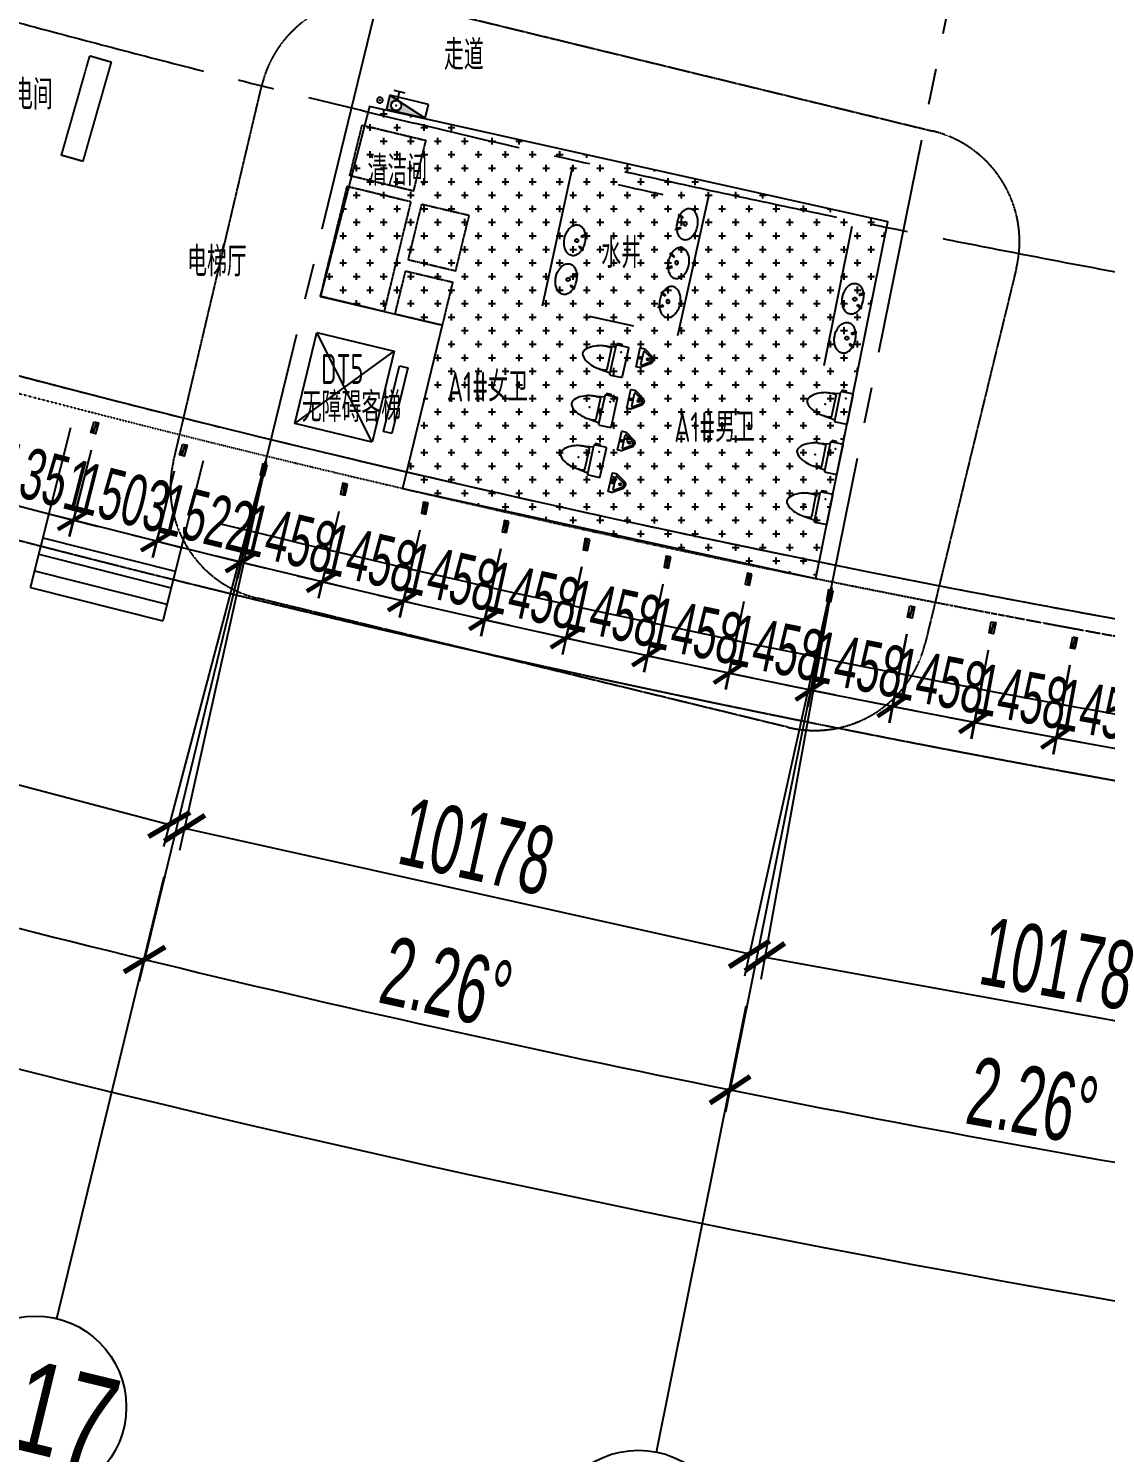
# Model space of a CAD drawing. Extents: x -668578 to 2331563, y -1202445 to 1620273.
# Drawn here: x 255845 to 274789, y 21780 to 46819 of the extents above; entities that cross this region are included whole.
import ezdxf
from ezdxf.enums import TextEntityAlignment as Align

# ---------------------------------------------------------------- set-up
doc = ezdxf.new("R2010")
doc.units = 0
for name, pattern in [('CENTER2', [28.575, 19.05, -3.175, 3.175, -3.175]), ('DASH', [0.35, 0.25, -0.1]), ('DOT2', [0.125, 0, -0.125]), ('Y000000S0$0$CONTINOUS', [0])]:
    doc.linetypes.add(name, pattern=pattern)
doc.layers.get('0').update_dxf_attribs({"color": 8})
doc.layers.get('Defpoints').update_dxf_attribs({"color": 8})
for name, color, linetype in [('#标注', 8, 'Continuous'), ('#轴线', 8, 'CENTER2'), ('A-BEAM-PLAN-C', 8, 'Continuous'), ('A-DIMS-150', 8, 'Continuous'), ('A-EVTR', 8, 'Continuous'), ('A-FIXT', 8, 'Continuous'), ('A-FLOR-OTLN', 8, 'DOT2'), ('A-HATH', 8, 'Continuous'), ('A-STRS', 8, 'Continuous'), ('A-WIND-FRAM', 8, 'Continuous'), ('G-PATT', 8, 'Continuous'), ('外轮廓', 8, 'Continuous'), ('建-文字', 8, 'Continuous'), ('水-消防-消火栓', 8, 'Continuous'), ('水-消防-消火栓-标识', 8, 'Continuous')]:
    doc.layers.add(name, color=color, linetype=linetype)
doc.layers.add('水-修改20240624', color=8, linetype='Continuous', plot=False)
doc.styles.add('JHZX', font='jrs.shx', dxfattribs={"width": 0.6, "bigfont": 'jhz.shx'})
doc.styles.add('XD2008', font='xd-hzs.shx', dxfattribs={"width": 0.7, "bigfont": 'xd-hztxt.shx'})
doc.dimstyles.new('JZBZ-300', dxfattribs={"dimscale": 300, "dimtxt": 3, "dimasz": 1.5, "dimexe": 1, "dimexo": 1, "dimgap": 0.5, "dimtad": 1, "dimdec": 0, "dimdsep": 46, "dimtxsty": 'JHZX', "dimblk1": 'ARCHTICK', "dimblk2": 'ARCHTICK', "dimsah": 1, "dimcen": 0, "dimclrd": 1, "dimclre": 1, "dimclrt": 2, "dimazin": 2, "dimtfac": 1, "dimtdec": 0, "dimtix": 1, "dimtmove": 0, "dimatfit": 3, "dimfxl": 0, "dimtolj": 1, "dimlwd": -1, "dimlwe": -1, "dimarcsym": 0})
doc.dimstyles.new('JZBZ-400', dxfattribs={"dimscale": 400, "dimtxt": 3, "dimasz": 1.5, "dimexe": 1, "dimexo": 1, "dimgap": 0.5, "dimtad": 1, "dimdec": 0, "dimdsep": 46, "dimtxsty": 'JHZX', "dimblk1": 'ARCHTICK', "dimblk2": 'ARCHTICK', "dimsah": 1, "dimcen": 0, "dimclrd": 1, "dimclre": 1, "dimclrt": 2, "dimazin": 2, "dimtfac": 1, "dimtdec": 0, "dimtix": 1, "dimtmove": 0, "dimatfit": 3, "dimfxl": 0, "dimtolj": 1, "dimlwd": -1, "dimlwe": -1, "dimarcsym": 0})

# ---------------------------------------------------------------- blocks, each defined once
blk = doc.blocks.new('_ARCHTICK')
at = {"color": 0, "linetype": 'ByBlock', "const_width": 0.15}
blk.add_lwpolyline([(-0.5, -0.5), (0.5, 0.5)], dxfattribs=at)
blk = doc.blocks.new('*D2939')
at = {"layer": '#标注', "ltscale": 300, "transparency": 16777216}
for p, q in [((-1773, -1481), (-9342, -7863)), ((165914, -92056), (164727, -101884))]:
    blk.add_line(p, q, dxfattribs=at)
blk.add_arc((197092, 166179), 269610, 220.13382, 263.11563, dxfattribs=at)
at = {"layer": 'Defpoints', "color": 0, "ltscale": 300, "transparency": 16777216}
for p in [(197092, 166179), (-1467, -1224), (40380, -53208), (165962, -91659)]:
    blk.add_point(p, dxfattribs=at)
at = {"layer": '#标注', "ltscale": 300, "transparency": 16777216, "xscale": 600, "yscale": 600, "zscale": 600}
for p, rotation in [((-9036, -7605), 130.1338192809485), ((164775, -101487), 353.1156299250187)]:
    blk.add_blockref('_ARCHTICK', p, dxfattribs=dict(at, rotation=rotation))
at = {"layer": '#标注', "ltscale": 300, "transparency": 16777216, "insert": (69342, -70334), "char_height": 1200, "attachment_point": 5, "rotation": 331.6247, "style": 'JHZX'}
blk.add_mtext('\\A1;42.98°', dxfattribs=at)
blk = doc.blocks.new('*D2963')
at = {"layer": '#标注', "ltscale": 300, "transparency": 16777216}
for p, q in [((125688, -83938), (123629, -91150)), ((135616, -86562), (133844, -93849))]:
    blk.add_line(p, q, dxfattribs=at)
blk.add_arc((197092, 166179), 267210, 254.06683, 256.32903, dxfattribs=at)
at = {"layer": 'Defpoints', "color": 0, "ltscale": 300, "transparency": 16777216}
for p in [(197092, 166179), (125798, -83554), (135711, -86173), (127127, -91709)]:
    blk.add_point(p, dxfattribs=at)
at = {"layer": '#标注', "ltscale": 300, "transparency": 16777216, "xscale": 600, "yscale": 600, "zscale": 600}
for p, rotation in [((123739, -90765), 164.0668271582912), ((133938, -93461), 346.3290280231381)]:
    blk.add_blockref('_ARCHTICK', p, dxfattribs=dict(at, rotation=rotation))
at = {"layer": '#标注', "ltscale": 300, "transparency": 16777216, "insert": (129029, -91390), "char_height": 1200, "attachment_point": 5, "rotation": 345.1979, "style": 'JHZX'}
blk.add_mtext('\\A1;2.26°', dxfattribs=at)
blk = doc.blocks.new('*D2964')
at = {"layer": '#标注', "ltscale": 300, "transparency": 16777216}
for p, q in [((135616, -86562), (133844, -93849)), ((145640, -88791), (144157, -96143))]:
    blk.add_line(p, q, dxfattribs=at)
blk.add_arc((197092, 166179), 267210, 256.32903, 258.59123, dxfattribs=at)
at = {"layer": 'Defpoints', "color": 0, "ltscale": 300, "transparency": 16777216}
for p in [(197092, 166179), (135711, -86173), (145720, -88399), (137361, -94269)]:
    blk.add_point(p, dxfattribs=at)
at = {"layer": '#标注', "ltscale": 300, "transparency": 16777216, "xscale": 600, "yscale": 600, "zscale": 600}
for p, rotation in [((133938, -93461), 166.3290280231364), ((144236, -95751), 348.5912288879829)]:
    blk.add_blockref('_ARCHTICK', p, dxfattribs=dict(at, rotation=rotation))
at = {"layer": '#标注', "ltscale": 300, "transparency": 16777216, "insert": (139249, -93876), "char_height": 1200, "attachment_point": 5, "rotation": 347.4601, "style": 'JHZX'}
blk.add_mtext('\\A1;2.26°', dxfattribs=at)
blk = doc.blocks.new('*D2965')
at = {"layer": '#标注', "ltscale": 300, "transparency": 16777216}
for p, q in [((145640, -88791), (144157, -96143)), ((155745, -90624), (154553, -98028))]:
    blk.add_line(p, q, dxfattribs=at)
blk.add_arc((197092, 166179), 267210, 258.59123, 260.85343, dxfattribs=at)
at = {"layer": 'Defpoints', "color": 0, "ltscale": 300, "transparency": 16777216}
for p in [(197092, 166179), (145720, -88399), (155808, -90229), (147688, -96424)]:
    blk.add_point(p, dxfattribs=at)
at = {"layer": '#标注', "ltscale": 300, "transparency": 16777216, "xscale": 600, "yscale": 600, "zscale": 600}
for p, rotation in [((144236, -95751), 168.5912288879844), ((154616, -97633), 350.8534291851969)]:
    blk.add_blockref('_ARCHTICK', p, dxfattribs=dict(at, rotation=rotation))
at = {"layer": '#标注', "ltscale": 300, "transparency": 16777216, "insert": (149560, -95956), "char_height": 1200, "attachment_point": 5, "rotation": 349.7223, "style": 'JHZX'}
blk.add_mtext('\\A1;2.26°', dxfattribs=at)
blk = doc.blocks.new('*U2924')
at = {"linetype": 'ByBlock'}
blk.add_line((0, -20), (0, 0), dxfattribs=at)
blk.add_circle((0, -24), 4, dxfattribs=at)
at = {"color": 253, "linetype": 'ByBlock', "style": 'JHZX', "width": 0.75}
blk.add_attdef('AXES', text='', height=4, dxfattribs=at).set_placement((0, -24), align=Align.MIDDLE_CENTER)
blk = doc.blocks.new('*D3017')
at = {"layer": '#标注', "transparency": 16777216}
for p, q in [((-18427, -75792), (-19948, -82628)), ((-8492, -78002), (-10013, -84838)), ((-19861, -82237), (-9926, -84447))]:
    blk.add_line(p, q, dxfattribs=at)
at = {"layer": 'Defpoints', "color": 0, "transparency": 16777216}
for p in [(-18340, -75402), (-8405, -77611), (-9926, -84447)]:
    blk.add_point(p, dxfattribs=at)
at = {"layer": '#标注', "transparency": 16777216, "xscale": 600, "yscale": 600, "zscale": 600}
for p, rotation in [((-19861, -82237), 167.4601294960044), ((-9926, -84447), 347.4601294960043)]:
    blk.add_blockref('_ARCHTICK', p, dxfattribs=dict(at, rotation=rotation))
at = {"layer": '#标注', "transparency": 16777216, "insert": (-14720, -82561), "char_height": 1200, "attachment_point": 5, "rotation": 347.4601, "style": 'JHZX'}
blk.add_mtext('\\A1;10178', dxfattribs=at)
blk = doc.blocks.new('*D3018')
at = {"layer": '#标注', "transparency": 16777216}
for p, q in [((-8477, -78005), (-9726, -84895)), ((1538, -79821), (289, -86711)), ((-9655, -84502), (360, -86318))]:
    blk.add_line(p, q, dxfattribs=at)
at = {"layer": 'Defpoints', "color": 0, "transparency": 16777216}
for p in [(-8405, -77611), (1609, -79427), (360, -86318)]:
    blk.add_point(p, dxfattribs=at)
at = {"layer": '#标注', "transparency": 16777216, "xscale": 600, "yscale": 600, "zscale": 600}
for p, rotation in [((-9655, -84502), 169.7223276710145), ((360, -86318), 349.7223276710145)]:
    blk.add_blockref('_ARCHTICK', p, dxfattribs=dict(at, rotation=rotation))
at = {"layer": '#标注', "transparency": 16777216, "insert": (-4505, -84623), "char_height": 1200, "attachment_point": 5, "rotation": 349.7223, "style": 'JHZX'}
blk.add_mtext('\\A1;10178', dxfattribs=at)
blk = doc.blocks.new('*D3019')
at = {"layer": '#标注', "transparency": 16777216}
for p, q in [((-28283, -73188), (-30072, -79958)), ((-18443, -75788), (-20232, -82559)), ((-29970, -79572), (-20130, -82172))]:
    blk.add_line(p, q, dxfattribs=at)
at = {"layer": 'Defpoints', "color": 0, "transparency": 16777216}
for p in [(-28181, -72801), (-18340, -75402), (-20130, -82172)]:
    blk.add_point(p, dxfattribs=at)
at = {"layer": '#标注', "transparency": 16777216, "xscale": 600, "yscale": 600, "zscale": 600}
for p, rotation in [((-29970, -79572), 165.1979260165028), ((-20130, -82172), 345.1979260165028)]:
    blk.add_blockref('_ARCHTICK', p, dxfattribs=dict(at, rotation=rotation))
at = {"layer": '#标注', "transparency": 16777216, "insert": (-24845, -80098), "char_height": 1200, "attachment_point": 5, "rotation": 345.1979, "style": 'JHZX'}
blk.add_mtext('\\A1;10178', dxfattribs=at)
blk = doc.blocks.new('*D2748')
at = {"layer": '#标注', "color": 1, "ltscale": 300, "transparency": 16777216}
for p, q in [((272724, 35890), (272430, 34324)), ((274157, 35622), (273863, 34056)), ((272486, 34619), (272043, 34701)), ((272486, 34619), (273919, 34350)), ((273919, 34350), (274361, 34268))]:
    blk.add_line(p, q, dxfattribs=at)
at = {"layer": 'Defpoints', "color": 0, "ltscale": 300, "transparency": 16777216}
for p in [(272779, 36185), (274212, 35917), (273919, 34350)]:
    blk.add_point(p, dxfattribs=at)
at = {"layer": '#标注', "color": 1, "ltscale": 300, "transparency": 16777216, "xscale": 450, "yscale": 450, "zscale": 450}
for p, rotation in [((272486, 34619), 349.3991641787368), ((273919, 34350), 169.3991641787368)]:
    blk.add_blockref('_ARCHTICK', p, dxfattribs=dict(at, rotation=rotation))
at = {"layer": '#标注', "color": 2, "ltscale": 300, "transparency": 16777216, "insert": (273312, 35074), "char_height": 900, "attachment_point": 5, "rotation": 349.3992, "style": 'JHZX'}
blk.add_mtext('\\A1;1458', dxfattribs=at)
blk = doc.blocks.new('*D2749')
at = {"layer": '#标注', "color": 1, "ltscale": 300, "transparency": 16777216}
for p, q in [((274158, 35622), (273874, 34054)), ((275593, 35362), (275308, 33794)), ((273928, 34349), (273485, 34429)), ((273928, 34349), (275362, 34089)), ((275362, 34089), (275805, 34008))]:
    blk.add_line(p, q, dxfattribs=at)
at = {"layer": 'Defpoints', "color": 0, "ltscale": 300, "transparency": 16777216}
for p in [(274212, 35917), (275646, 35657), (275362, 34089)]:
    blk.add_point(p, dxfattribs=at)
at = {"layer": '#标注', "color": 1, "ltscale": 300, "transparency": 16777216, "xscale": 450, "yscale": 450, "zscale": 450}
for p, rotation in [((273928, 34349), 349.7223878624832), ((275362, 34089), 169.7223878624832)]:
    blk.add_blockref('_ARCHTICK', p, dxfattribs=dict(at, rotation=rotation))
at = {"layer": '#标注', "color": 2, "ltscale": 300, "transparency": 16777216, "insert": (274752, 34809), "char_height": 900, "attachment_point": 5, "rotation": 349.7224, "style": 'JHZX'}
blk.add_mtext('\\A1;1458', dxfattribs=at)
blk = doc.blocks.new('*D2519')
at = {"layer": '#标注', "color": 1, "ltscale": 300, "transparency": 16777216}
for p, q in [((258408, 39034), (258032, 37511)), ((259886, 38670), (259510, 37147)), ((258104, 37802), (257667, 37910)), ((258104, 37802), (259582, 37438)), ((259582, 37438), (260019, 37330))]:
    blk.add_line(p, q, dxfattribs=at)
at = {"layer": 'Defpoints', "color": 0, "ltscale": 300, "transparency": 16777216}
for p in [(258479, 39326), (259957, 38961), (259582, 37438)]:
    blk.add_point(p, dxfattribs=at)
at = {"layer": '#标注', "color": 1, "ltscale": 300, "transparency": 16777216, "xscale": 450, "yscale": 450, "zscale": 450}
for p, rotation in [((258104, 37802), 346.1578175237676), ((259582, 37438), 166.1578175237675)]:
    blk.add_blockref('_ARCHTICK', p, dxfattribs=dict(at, rotation=rotation))
at = {"layer": '#标注', "color": 2, "ltscale": 300, "transparency": 16777216, "insert": (258987, 38203), "char_height": 900, "attachment_point": 5, "rotation": 346.1578, "style": 'JHZX'}
blk.add_mtext('\\A1;1522', dxfattribs=at)
blk = doc.blocks.new('*D2520')
at = {"layer": '#标注', "color": 1, "ltscale": 300, "transparency": 16777216}
for p, q in [((259887, 38670), (259520, 37142)), ((261305, 38329), (260938, 36801)), ((259590, 37434), (259153, 37539)), ((259590, 37434), (261008, 37093)), ((261008, 37093), (261445, 36988))]:
    blk.add_line(p, q, dxfattribs=at)
at = {"layer": 'Defpoints', "color": 0, "ltscale": 300, "transparency": 16777216}
for p in [(259957, 38961), (261375, 38621), (261008, 37093)]:
    blk.add_point(p, dxfattribs=at)
at = {"layer": '#标注', "color": 1, "ltscale": 300, "transparency": 16777216, "xscale": 450, "yscale": 450, "zscale": 450}
for p, rotation in [((259590, 37434), 346.4905847989755), ((261008, 37093), 166.4905847989755)]:
    blk.add_blockref('_ARCHTICK', p, dxfattribs=dict(at, rotation=rotation))
at = {"layer": '#标注', "color": 2, "ltscale": 300, "transparency": 16777216, "insert": (260439, 37847), "char_height": 900, "attachment_point": 5, "rotation": 346.4906, "style": 'JHZX'}
blk.add_mtext('\\A1;1458', dxfattribs=at)
blk = doc.blocks.new('*D2521')
at = {"layer": '#标注', "color": 1, "ltscale": 300, "transparency": 16777216}
for p, q in [((261306, 38329), (260947, 36796)), ((262726, 37996), (262367, 36464)), ((261016, 37088), (260578, 37191)), ((261016, 37088), (262435, 36756)), ((262435, 36756), (262873, 36653))]:
    blk.add_line(p, q, dxfattribs=at)
at = {"layer": 'Defpoints', "color": 0, "ltscale": 300, "transparency": 16777216}
for p in [(261375, 38621), (262794, 38288), (262435, 36756)]:
    blk.add_point(p, dxfattribs=at)
at = {"layer": '#标注', "color": 1, "ltscale": 300, "transparency": 16777216, "xscale": 450, "yscale": 450, "zscale": 450}
for p, rotation in [((261016, 37088), 346.8137680699586), ((262435, 36756), 166.8137680699586)]:
    blk.add_blockref('_ARCHTICK', p, dxfattribs=dict(at, rotation=rotation))
at = {"layer": '#标注', "color": 2, "ltscale": 300, "transparency": 16777216, "insert": (261862, 37506), "char_height": 900, "attachment_point": 5, "rotation": 346.8138, "style": 'JHZX'}
blk.add_mtext('\\A1;1458', dxfattribs=at)
blk = doc.blocks.new('*D2522')
at = {"layer": '#标注', "color": 1, "ltscale": 300, "transparency": 16777216}
for p, q in [((262727, 37996), (262376, 36459)), ((264149, 37671), (263798, 36134)), ((262443, 36751), (262004, 36852)), ((262443, 36751), (263864, 36427)), ((263864, 36427), (264303, 36327))]:
    blk.add_line(p, q, dxfattribs=at)
at = {"layer": 'Defpoints', "color": 0, "ltscale": 300, "transparency": 16777216}
for p in [(262794, 38288), (264215, 37964), (263864, 36427)]:
    blk.add_point(p, dxfattribs=at)
at = {"layer": '#标注', "color": 1, "ltscale": 300, "transparency": 16777216, "xscale": 450, "yscale": 450, "zscale": 450}
for p, rotation in [((262443, 36751), 347.136941962702), ((263864, 36427), 167.136941962702)]:
    blk.add_blockref('_ARCHTICK', p, dxfattribs=dict(at, rotation=rotation))
at = {"layer": '#标注', "color": 2, "ltscale": 300, "transparency": 16777216, "insert": (263287, 37174), "char_height": 900, "attachment_point": 5, "rotation": 347.1369, "style": 'JHZX'}
blk.add_mtext('\\A1;1458', dxfattribs=at)
blk = doc.blocks.new('*D2523')
at = {"layer": '#标注', "color": 1, "ltscale": 300, "transparency": 16777216}
for p, q in [((264150, 37671), (263807, 36130)), ((265573, 37354), (265230, 35813)), ((263873, 36423), (263433, 36520)), ((263873, 36423), (265296, 36106)), ((265296, 36106), (265735, 36008))]:
    blk.add_line(p, q, dxfattribs=at)
at = {"layer": 'Defpoints', "color": 0, "ltscale": 300, "transparency": 16777216}
for p in [(264215, 37964), (265638, 37647), (265296, 36106)]:
    blk.add_point(p, dxfattribs=at)
at = {"layer": '#标注', "color": 1, "ltscale": 300, "transparency": 16777216, "xscale": 450, "yscale": 450, "zscale": 450}
for p, rotation in [((263873, 36423), 347.4601146585809), ((265296, 36106), 167.4601146585809)]:
    blk.add_blockref('_ARCHTICK', p, dxfattribs=dict(at, rotation=rotation))
at = {"layer": '#标注', "color": 2, "ltscale": 300, "transparency": 16777216, "insert": (264714, 36850), "char_height": 900, "attachment_point": 5, "rotation": 347.4601, "style": 'JHZX'}
blk.add_mtext('\\A1;1458', dxfattribs=at)
blk = doc.blocks.new('*D2524')
at = {"layer": '#标注', "color": 1, "ltscale": 300, "transparency": 16777216}
for p, q in [((265575, 37354), (265240, 35808)), ((267000, 37046), (266665, 35500)), ((265304, 36102), (264864, 36197)), ((265304, 36102), (266728, 35793)), ((266728, 35793), (267168, 35698))]:
    blk.add_line(p, q, dxfattribs=at)
at = {"layer": 'Defpoints', "color": 0, "ltscale": 300, "transparency": 16777216}
for p in [(265638, 37647), (267063, 37339), (266728, 35793)]:
    blk.add_point(p, dxfattribs=at)
at = {"layer": '#标注', "color": 1, "ltscale": 300, "transparency": 16777216, "xscale": 450, "yscale": 450, "zscale": 450}
for p, rotation in [((265304, 36102), 347.7832922391392), ((266728, 35793), 167.7832922391392)]:
    blk.add_blockref('_ARCHTICK', p, dxfattribs=dict(at, rotation=rotation))
at = {"layer": '#标注', "color": 2, "ltscale": 300, "transparency": 16777216, "insert": (266143, 36534), "char_height": 900, "attachment_point": 5, "rotation": 347.7833, "style": 'JHZX'}
blk.add_mtext('\\A1;1458', dxfattribs=at)
blk = doc.blocks.new('*D2525')
at = {"layer": '#标注', "color": 1, "ltscale": 300, "transparency": 16777216}
for p, q in [((267001, 37045), (266675, 35495)), ((268428, 36745), (268101, 35195)), ((266737, 35789), (266296, 35882)), ((266737, 35789), (268163, 35488)), ((268163, 35488), (268603, 35396))]:
    blk.add_line(p, q, dxfattribs=at)
at = {"layer": 'Defpoints', "color": 0, "ltscale": 300, "transparency": 16777216}
for p in [(267063, 37339), (268490, 37038), (268163, 35488)]:
    blk.add_point(p, dxfattribs=at)
at = {"layer": '#标注', "color": 1, "ltscale": 300, "transparency": 16777216, "xscale": 450, "yscale": 450, "zscale": 450}
for p, rotation in [((266737, 35789), 348.1064653229996), ((268163, 35488), 168.1064653229995)]:
    blk.add_blockref('_ARCHTICK', p, dxfattribs=dict(at, rotation=rotation))
at = {"layer": '#标注', "color": 2, "ltscale": 300, "transparency": 16777216, "insert": (267574, 36226), "char_height": 900, "attachment_point": 5, "rotation": 348.1065, "style": 'JHZX'}
blk.add_mtext('\\A1;1458', dxfattribs=at)
blk = doc.blocks.new('*D2526')
at = {"layer": '#标注', "color": 1, "ltscale": 300, "transparency": 16777216}
for p, q in [((268429, 36744), (268111, 35190)), ((269858, 36452), (269539, 34898)), ((268171, 35484), (267731, 35574)), ((268171, 35484), (269600, 35192)), ((269600, 35192), (270040, 35101))]:
    blk.add_line(p, q, dxfattribs=at)
at = {"layer": 'Defpoints', "color": 0, "ltscale": 300, "transparency": 16777216}
for p in [(268490, 37038), (269918, 36746), (269600, 35192)]:
    blk.add_point(p, dxfattribs=at)
at = {"layer": '#标注', "color": 1, "ltscale": 300, "transparency": 16777216, "xscale": 450, "yscale": 450, "zscale": 450}
for p, rotation in [((268171, 35484), 348.4296423521808), ((269600, 35192), 168.4296423521808)]:
    blk.add_blockref('_ARCHTICK', p, dxfattribs=dict(at, rotation=rotation))
at = {"layer": '#标注', "color": 2, "ltscale": 300, "transparency": 16777216, "insert": (269006, 35926), "char_height": 900, "attachment_point": 5, "rotation": 348.4296, "style": 'JHZX'}
blk.add_mtext('\\A1;1458', dxfattribs=at)
blk = doc.blocks.new('*D2527')
at = {"layer": '#标注', "color": 1, "ltscale": 300, "transparency": 16777216}
for p, q in [((269859, 36452), (269550, 34893)), ((271289, 36167), (270979, 34609)), ((269608, 35187), (269167, 35275)), ((269608, 35187), (271038, 34903)), ((271038, 34903), (271479, 34815))]:
    blk.add_line(p, q, dxfattribs=at)
at = {"layer": 'Defpoints', "color": 0, "ltscale": 300, "transparency": 16777216}
for p in [(269918, 36746), (271347, 36462), (271038, 34903)]:
    blk.add_point(p, dxfattribs=at)
at = {"layer": '#标注', "color": 1, "ltscale": 300, "transparency": 16777216, "xscale": 450, "yscale": 450, "zscale": 450}
for p, rotation in [((269608, 35187), 348.7555748946954), ((271038, 34903), 168.7555748946954)]:
    blk.add_blockref('_ARCHTICK', p, dxfattribs=dict(at, rotation=rotation))
at = {"layer": '#标注', "color": 2, "ltscale": 300, "transparency": 16777216, "insert": (270440, 35634), "char_height": 900, "attachment_point": 5, "rotation": 348.7556, "style": 'JHZX'}
blk.add_mtext('\\A1;1458', dxfattribs=at)
blk = doc.blocks.new('*D2528')
at = {"layer": '#标注', "color": 1, "ltscale": 300, "transparency": 16777216}
for p, q in [((271291, 36167), (270989, 34605)), ((272722, 35891), (272420, 34328)), ((271046, 34899), (270604, 34984)), ((271046, 34899), (272477, 34623)), ((272477, 34623), (272919, 34538))]:
    blk.add_line(p, q, dxfattribs=at)
at = {"layer": 'Defpoints', "color": 0, "ltscale": 300, "transparency": 16777216}
for p in [(271347, 36462), (272779, 36185), (272477, 34623)]:
    blk.add_point(p, dxfattribs=at)
at = {"layer": '#标注', "color": 1, "ltscale": 300, "transparency": 16777216, "xscale": 450, "yscale": 450, "zscale": 450}
for p, rotation in [((271046, 34899), 349.0759910676165), ((272477, 34623), 169.0759910676165)]:
    blk.add_blockref('_ARCHTICK', p, dxfattribs=dict(at, rotation=rotation))
at = {"layer": '#标注', "color": 2, "ltscale": 300, "transparency": 16777216, "insert": (271875, 35350), "char_height": 900, "attachment_point": 5, "rotation": 349.076, "style": 'JHZX'}
blk.add_mtext('\\A1;1458', dxfattribs=at)
blk = doc.blocks.new('*D2824')
at = {"layer": '#标注', "color": 1, "ltscale": 300, "transparency": 16777216}
for p, q in [((255642, 39740), (255250, 38222)), ((256950, 39402), (256557, 37884)), ((255325, 38512), (254889, 38625)), ((255325, 38512), (256633, 38174)), ((256633, 38174), (257068, 38061))]:
    blk.add_line(p, q, dxfattribs=at)
at = {"layer": 'Defpoints', "color": 0, "ltscale": 300, "transparency": 16777216}
for p in [(255717, 40031), (257025, 39693), (256633, 38174)]:
    blk.add_point(p, dxfattribs=at)
at = {"layer": '#标注', "color": 1, "ltscale": 300, "transparency": 16777216, "xscale": 450, "yscale": 450, "zscale": 450}
for p, rotation in [((255325, 38512), 345.5120378846956), ((256633, 38174), 165.5120378846956)]:
    blk.add_blockref('_ARCHTICK', p, dxfattribs=dict(at, rotation=rotation))
at = {"layer": '#标注', "color": 2, "ltscale": 300, "transparency": 16777216, "insert": (256129, 38924), "char_height": 900, "attachment_point": 5, "rotation": 345.512, "style": 'JHZX'}
blk.add_mtext('\\A1;1351', dxfattribs=at)
blk = doc.blocks.new('*D2825')
at = {"layer": '#标注', "color": 1, "ltscale": 300, "transparency": 16777216}
for p, q in [((256949, 39403), (256564, 37881)), ((258406, 39035), (258022, 37513)), ((256638, 38172), (256201, 38282)), ((258095, 37804), (256638, 38172)), ((258095, 37804), (258531, 37694))]:
    blk.add_line(p, q, dxfattribs=at)
at = {"layer": 'Defpoints', "color": 0, "ltscale": 300, "transparency": 16777216}
for p in [(257022, 39694), (258479, 39326), (256638, 38172)]:
    blk.add_point(p, dxfattribs=at)
at = {"layer": '#标注', "color": 1, "ltscale": 300, "transparency": 16777216, "xscale": 450, "yscale": 450, "zscale": 450}
for p, rotation in [((256638, 38172), 345.8298955545051), ((258095, 37804), 165.8298955545051)]:
    blk.add_blockref('_ARCHTICK', p, dxfattribs=dict(at, rotation=rotation))
at = {"layer": '#标注', "color": 2, "ltscale": 300, "transparency": 16777216, "insert": (257513, 38570), "char_height": 900, "attachment_point": 5, "rotation": 345.8299, "style": 'JHZX'}
blk.add_mtext('\\A1;1503', dxfattribs=at)
blk = doc.blocks.new('$lvtry$00000206')
at = {"color": 0}
for points in [[(-253, -220, -0.414214), (-275, -198), (-275, -22, -0.414214), (-253, 0), (253, 0, -0.414214), (275, -22), (275, -198, -0.414214), (253, -220)], [(181, -286), (-181, -286, 0.39219), (-201, -305), (-202, -326), (-204, -363), (-205, -398), (-204, -429), (-201, -459), (-197, -488), (-189, -518), (-180, -550), (-168, -584), (-153, -619), (-135, -654), (-114, -687), (-90, -717), (-63, -741), (-33, -760), (-12, -767, 0.15433), (12, -767), (33, -760), (63, -741), (90, -717), (114, -687), (135, -654), (153, -619), (168, -584), (180, -550), (189, -518), (197, -488), (201, -459), (204, -429), (205, -398), (204, -363), (202, -326), (201, -305, 0.39219)]]:
    blk.add_lwpolyline(points, format="xyb", close=True, dxfattribs=at)
blk.add_lwpolyline([(-275, -120), (-297, -120), (-297, -200), (-275, -200)], close=True, dxfattribs=at)
for points in [[(-205, -428), (-235, -220)], [(205, -428), (235, -220)]]:
    blk.add_lwpolyline(points, dxfattribs=at)
for p in [(-166, -109), (1, -443)]:
    blk.add_point(p, dxfattribs=at)
blk = doc.blocks.new('A$C56F85882')
at = {"layer": 'A-FIXT', "linetype": 'Y000000S0$0$CONTINOUS', "lineweight": -3}
blk.add_blockref('$lvtry$00000206', (462, 1512), dxfattribs=at)
blk = doc.blocks.new('$lvtry$00000221')
at = {"color": 0}
for p, q in [((-124, -91), (-43, -216)), ((-116, -76), (116, -76)), ((43, -216), (124, -91))]:
    blk.add_line(p, q, dxfattribs=at)
blk.add_lwpolyline([(69, -231, -0.57735), (-69, -231), (-162, -88, -0.145378), (-170, -61), (-170, 0), (170, 0), (170, -61, -0.145378), (162, -88)], format="xyb", close=True, dxfattribs=at)
for centre, radius in [((0, -177), 20), ((0, -38), 17.7)]:
    blk.add_circle(centre, radius, dxfattribs=at)
for centre, radius, start, end in [((-116, -86), 10, 90, 213.0863), ((0, -191), 50, 210, 330), ((116, -86), 10, 326.9137, 90)]:
    blk.add_arc(centre, radius, start, end, dxfattribs=at)
for p in [(0, -38), (0, -177)]:
    blk.add_point(p, dxfattribs=at)
blk = doc.blocks.new('A$C206F0229')
at = {"layer": 'A-FIXT', "linetype": 'Y000000S0$0$CONTINOUS', "lineweight": -3, "extrusion": (0, 0, -1), "xscale": -1, "zscale": -1, "rotation": 269.9999999999999}
blk.add_blockref('$lvtry$00000221', (0, 362), dxfattribs=at)
blk = doc.blocks.new('A$C346B0DA7')
for p, q in [((59, 99), (138, 146)), ((59, 99), (71, 79)), ((71, 79), (150, 126)), ((138, 146), (150, 126)), ((59, -99), (71, -79)), ((59, -99), (138, -146)), ((71, -79), (150, -126)), ((150, -126), (138, -146))]:
    blk.add_line(p, q)
for points in [[(124, 138, 0.012883), (119, 150, 0.028735), (103, 183, 0.038584), (81, 215, 0.043635), (58, 239, 0.046948), (30, 260, 0.060002), (3, 271, 0.075785), (-27, 275, 0.060889), (-62, 271, 0.054586), (-94, 259, 0.054379), (-122, 240, 0.038321), (-146, 217, 0.035303), (-168, 189, 0.040035), (-185, 157, 0.032621), (-200, 118, 0.024635), (-211, 77, 0.053768), (-218, -1), (-216, -39), (-211, -76, 1826.718919)], [(124, 138, 0.012883), (119, 150, 0.028735), (103, 183, 0.038584), (81, 215, 0.043635), (58, 239, 0.046948), (30, 260, 0.060002), (3, 271, 0.075785), (-27, 275, 0.060889), (-62, 271, 0.054586), (-94, 259, 0.054379), (-122, 240, 0.038321), (-146, 217, 0.035303), (-168, 189, 0.040035), (-185, 157, 0.032621), (-200, 118, 0.024635), (-211, 77, 0.053768), (-218, -1), (-216, -39), (-211, -76, 1826.718919)], [(124, 138, 0.012883), (119, 150, 0.028735), (103, 183, 0.038584), (81, 215, 0.043635), (58, 239, 0.046948), (30, 260, 0.060002), (3, 271, 0.075785), (-27, 275, 0.060889), (-62, 271, 0.054586), (-94, 259, 0.054379), (-122, 240, 0.038321), (-146, 217, 0.035303), (-168, 189, 0.040035), (-185, 157, 0.032621), (-200, 118, 0.024635), (-211, 77, 0.053768), (-218, -1), (-216, -39), (-211, -76, 1826.718919)], [(124, 138, 0.012883), (119, 150, 0.028735), (103, 183, 0.038584), (81, 215, 0.043635), (58, 239, 0.046948), (30, 260, 0.060002), (3, 271, 0.075785), (-27, 275, 0.060889), (-62, 271, 0.054586), (-94, 259, 0.054379), (-122, 240, 0.038321), (-146, 217, 0.035303), (-168, 189, 0.040035), (-185, 157, 0.032621), (-200, 118, 0.024635), (-211, 77, 0.053768), (-218, -1), (-216, -39), (-211, -76, 1826.718919)], [(132, -115, 0.025128), (138, -85, 0.042673), (146, 0), (144, 42, 0.021447), (138, 85, 0.025126), (132, 115)], [(132, -115, 0.025128), (138, -85, 0.042673), (146, 0), (144, 42, 0.021447), (138, 85, 0.025126), (132, 115)], [(132, -115, 0.025128), (138, -85, 0.042673), (146, 0), (144, 42, 0.021447), (138, 85, 0.025126), (132, 115)], [(132, -115, 0.025128), (138, -85, 0.042673), (146, 0), (144, 42, 0.021447), (138, 85, 0.025126), (132, 115)], [(-211, -76, 0.02503), (-200, -118, 0.032621), (-185, -157, 0.040035), (-168, -189, 0.035303), (-146, -217, 0.038321), (-122, -240, 0.054379), (-94, -259, 0.054586), (-62, -271, 0.060889), (-27, -275, 0.075785), (3, -271, 0.060002), (30, -260, 0.046948), (58, -239, 0.043635), (81, -215, 0.038584), (103, -183, 0.028735), (119, -150, 0.012881), (124, -138)], [(-211, -76, 0.02503), (-200, -118, 0.032621), (-185, -157, 0.040035), (-168, -189, 0.035303), (-146, -217, 0.038321), (-122, -240, 0.054379), (-94, -259, 0.054586), (-62, -271, 0.060889), (-27, -275, 0.075785), (3, -271, 0.060002), (30, -260, 0.046948), (58, -239, 0.043635), (81, -215, 0.038584), (103, -183, 0.028735), (119, -150, 0.012881), (124, -138)], [(-211, -76, 0.02503), (-200, -118, 0.032621), (-185, -157, 0.040035), (-168, -189, 0.035303), (-146, -217, 0.038321), (-122, -240, 0.054379), (-94, -259, 0.054586), (-62, -271, 0.060889), (-27, -275, 0.075785), (3, -271, 0.060002), (30, -260, 0.046948), (58, -239, 0.043635), (81, -215, 0.038584), (103, -183, 0.028735), (119, -150, 0.012881), (124, -138)], [(-211, -76, 0.02503), (-200, -118, 0.032621), (-185, -157, 0.040035), (-168, -189, 0.035303), (-146, -217, 0.038321), (-122, -240, 0.054379), (-94, -259, 0.054586), (-62, -271, 0.060889), (-27, -275, 0.075785), (3, -271, 0.060002), (30, -260, 0.046948), (58, -239, 0.043635), (81, -215, 0.038584), (103, -183, 0.028735), (119, -150, 0.012881), (124, -138)]]:
    blk.add_lwpolyline(points, format="xyb")
blk.add_lwpolyline([(-29, 0, 0.414221), (0, -29, 0.414221), (29, 0, 0.414221), (0, 29, 0.414221)], format="xyb", close=True)
blk.add_lwpolyline([(-29, 0, 0.414221), (0, -29, 0.414221), (29, 0, 0.414221), (0, 29, 0.414221)], format="xyb", close=True)
blk.add_lwpolyline([(-29, 0, 0.414221), (0, -29, 0.414221), (29, 0, 0.414221), (0, 29, 0.414221)], format="xyb", close=True)
blk.add_lwpolyline([(-29, 0, 0.414221), (0, -29, 0.414221), (29, 0, 0.414221), (0, 29, 0.414221)], format="xyb", close=True)
blk = doc.blocks.new('幕墙分隔')
for p, q in [((-40, -100), (40, 100)), ((0, 100), (0, -100))]:
    blk.add_line(p, q)
blk.add_lwpolyline([(-40, 100), (40, 100), (40, -100), (-40, -100)], close=True)
blk = doc.blocks.new('A$C2C9543EE')
at = {"layer": 'A-DIMS-150'}
h = blk.add_hatch(dxfattribs=at)
h.set_pattern_fill('CROSS', color=8, scale=150)
h.set_pattern_definition([(0, (-1641300.24, -145898.36), (238.125, 238.125), [119.0625, -357.1875]), (90, (-1641240.7, -145957.89), (-238.125, 238.125), [119.0625, -357.1875])])
h.paths.add_polyline_path([(75978, 0), (77244, 6274), (68130, 8301), (67266, 4960), (69406, 4452), (68709, 1585)])
at = {"layer": '水-修改20240624'}
blk.add_lwpolyline([(75978, 0), (77244, 6274), (68130, 8301), (67266, 4960), (69406, 4452), (68709, 1585)], close=True, dxfattribs=at)
blk = doc.blocks.new('消火栓箱-111')
blk.add_hatch(color=256).paths.add_polyline_path([(-200, -54), (-200, -60, -0.414214), (-110, -150, -1), (-290, -150, -0.414214), (-200, -60), (-200, -54), (-350, 0), (-350, -250), (350, -250)])
for p, q in [((350, 0), (-350, 0)), ((-350, 0), (350, -250)), ((-350, 0), (-350, -250)), ((-300, 100), (-100, 100)), ((-200, -60), (-200, 100)), ((350, -250), (350, 0)), ((-350, -250), (350, -250))]:
    blk.add_line(p, q)
blk.add_circle((-200, -150), 90)
blk.add_point((-200, -150))
at = {"layer": '水-消防-消火栓'}
blk.add_arc((-350, 0), 700, 359.9687, 0, dxfattribs=at)
blk = doc.blocks.new('立管-R75-1')
at = {"linetype": 'Continuous'}
blk.add_circle((0, 0), 75, dxfattribs=at)
blk.add_point((0, 0), dxfattribs=at)
blk = doc.blocks.new('A$Caccc0cd0')
at = {"layer": '#标注'}
for p1, p2, picture, middle in [((-28180.7, -72801.2), (-18340.4, -75401.5), '*D3019', (-24845.3, -80098.3)), ((-18340.4, -75401.5), (-8405.2, -77611.4), '*D3017', (-14719.6, -82561.3)), ((-8405.2, -77611.4), (1609.5, -79427.3), '*D3018', (-4504.6, -84622.6))]:
    dim = blk.add_aligned_dim(p1=p1, p2=p2, distance=-7002.8, dimstyle='JZBZ-400', override={"dimclrd": 256, "dimclre": 256, "dimclrt": 256}, dxfattribs=at)
    dim.commit()
    dim.dimension.update_dxf_attribs({"geometry": picture, "text_midpoint": middle})
blk = doc.blocks.new('DSGDFG')
at = {"layer": '#标注', "ltscale": 300}
blk.add_arc((197092.2, 166179.2), 257800, 220.136073, 263.11563, dxfattribs=at)
at = {"layer": '#轴线', "ltscale": 200}
for p, q in [((135712.6, -86165.5), (152304.6, -17952.1)), ((145722.9, -88382.9), (159607.6, -19576.5))]:
    blk.add_line(p, q, dxfattribs=at)
for radius in [251800, 257800]:
    blk.add_arc((197092.2, 166179.2), radius, 218.438892, 265.140584, dxfattribs=at)
at = {"layer": '#标注', "ltscale": 300}
blk.add_blockref('A$Caccc0cd0', (154502.6, -8915.6), dxfattribs=at)
at = {"layer": '#标注', "linetype": 'ByBlock', "xscale": 400, "yscale": 400}
for p, rotation, values in [((134281, -92000.4), 346.3573321530939, {'AXES': 'S17'}), ((144520.4, -94278.4), 348.6194140831179, {'AXES': 'S18'})]:
    blk.add_blockref('*U2924', p, dxfattribs=dict(at, rotation=rotation)).add_auto_attribs(values)
at = {"layer": '#标注', "ltscale": 300}
for base, p1, p2, picture, middle in [((40379.7, -53208.3), (-1467, -1223.5), (165961.7, -91658.5), '*D2939', (69341.6, -70334.5)), ((127126.6, -91708.6), (125797.5, -83553.6), (135710.7, -86173.2), '*D2963', (129029.5, -91390)), ((137360.6, -94269.4), (135710.7, -86173.2), (145719.5, -88399.4), '*D2964', (139249.4, -93875.9)), ((147687.7, -96424.1), (145719.5, -88399.4), (155808.5, -90228.8), '*D2965', (149559.6, -95956.4))]:
    dim = blk.add_angular_dim_3p(base=base, center=(197092.1, 166179.2), p1=p1, p2=p2, dimstyle='JZBZ-400', override={"dimclrd": 256, "dimclre": 256, "dimclrt": 256}, dxfattribs=at)
    dim.commit()
    dim.dimension.update_dxf_attribs({"geometry": picture, "text_midpoint": middle})
blk = doc.blocks.new('HJGHJ')
at = {"layer": '#标注', "ltscale": 300}
for p1, p2, distance, picture, middle in [((255717.1, 40030.8), (257025, 39692.9), -1568.7, '*D2824', (256128.7, 38923.9)), ((258479.3, 39325.7), (257022, 39693.6), 1569.5, '*D2825', (257513.3, 38569.6)), ((258479.3, 39325.6), (259957.3, 38961.4), -1568.8, '*D2519', (258986.5, 38202.8)), ((259957.3, 38961.4), (261374.8, 38620.8), -1571.3, '*D2520', (260439.1, 37846.6)), ((261374.8, 38620.8), (262794.1, 38288.3), -1573.8, '*D2521', (261862.3, 37506.4)), ((262794.1, 38288.3), (264215.3, 37963.7), -1576.3, '*D2522', (263287.4, 37174.2)), ((264215.3, 37963.7), (265638.3, 37647.2), -1578.9, '*D2523', (264714.3, 36850)), ((265638.3, 37647.2), (267063.1, 37338.7), -1581.4, '*D2524', (266143, 36533.8)), ((267063.1, 37338.7), (268489.6, 37038.3), -1583.9, '*D2525', (267573.5, 36225.8)), ((268489.6, 37038.3), (269917.7, 36745.9), -1586.4, '*D2526', (269005.8, 35925.8)), ((269917.8, 36745.8), (271347.5, 36461.6), -1588.9, '*D2527', (270439.8, 35633.8)), ((271347.5, 36461.6), (272778.9, 36185.3), -1591.4, '*D2528', (271875.3, 35350.1)), ((272778.8, 36185.3), (274211.7, 35917.2), -1593.9, '*D2748', (273312.5, 35074.3)), ((274212, 35917.1), (275646.4, 35657), -1593.9, '*D2749', (274751.8, 34809.1))]:
    dim = blk.add_aligned_dim(p1=p1, p2=p2, distance=distance, dimstyle='JZBZ-300', dxfattribs=at)
    dim.commit()
    dim.dimension.update_dxf_attribs({"geometry": picture, "text_midpoint": middle})

msp = doc.modelspace()

# ---------------------------------------------------------------- linework, layer by layer
at = {"layer": 'A-BEAM-PLAN-C'}
msp.add_line((265704.9, 41763.8), (266486, 41591), dxfattribs=at)
at = {"layer": 'A-BEAM-PLAN-C', "linetype": 'DASH'}
for points in [[(256924.6, 46339.3), (257299.6, 46232.2), (256799.6, 44482.2), (256425, 44589.2)], [(261713, 45120.9), (262831.3, 44852.9), (262614.5, 43961.4), (261496.2, 44229.5)], [(261451.3, 44044.9), (262569.1, 43776.9), (262098.7, 41840.7), (260980.3, 42108.8)], [(262763.7, 43730.8), (263592.2, 43536.3), (263353, 42555), (262525.5, 42749.3)], [(263120.8, 41600.2), (262293.3, 41794.5), (262478.2, 42554.9), (263305.7, 42360.6)]]:
    msp.add_lwpolyline(points, close=True, dxfattribs=at)
at = {"layer": 'A-BEAM-PLAN-C'}
msp.add_arc((321041.1, 290089.2), 252050, 257.437396, 257.619252, dxfattribs=at)
at = {"layer": 'A-EVTR'}
for p, q in [((260528.2, 39873.5), (260918.1, 41476.7)), ((260918.1, 41476.7), (262278.5, 41145.8)), ((261888.5, 39542.6), (260918.1, 41476.7)), ((260528.2, 39873.5), (262278.5, 41145.8)), ((262278.5, 41145.8), (261888.5, 39542.6)), ((262089.1, 39732.1), (262369.6, 40885.4)), ((262515.4, 40849.9), (262234.9, 39696.6)), ((262369.6, 40885.4), (262515.4, 40849.9)), ((261888.5, 39542.6), (260528.2, 39873.5)), ((262234.9, 39696.6), (262089.1, 39732.1))]:
    msp.add_line(p, q, dxfattribs=at)
at = {"layer": 'A-FIXT'}
for p, q in [((264886.3, 41943.6), (265417.3, 44403.1)), ((267267.7, 41420.8), (267814, 43876.9)), ((269837, 40895.6), (270331.5, 43346.2))]:
    msp.add_line(p, q, dxfattribs=at)
at = {"layer": 'A-FLOR-OTLN'}
msp.add_lwpolyline([(144723.5, 144904.2), (123725.4, 127200.9, 0.4137557), (123453.2, 124033.1, 0.1896725), (289602.9, 33911, 0.4147861), (292110.8, 35874.5), (301329.9, 112232.2, 0.3799313), (283898, 137386.1, 0.2364517)], format="xyb", dxfattribs=at)
at = {"layer": 'A-HATH'}
msp.add_lwpolyline([(259222.3, 38111.5, 0.0296271), (289438.5, 32571.1, 0.4147861), (293451.1, 35712.7), (294069.3, 40833.6)], format="xyb", dxfattribs=at)
at = {"layer": 'A-STRS'}
for p, q in [((255878.9, 36992.9), (256589.1, 39804.6)), ((258916, 39216.9), (258205.8, 36405.2)), ((256099.3, 37865.5), (258426.2, 37277.8)), ((256025.8, 37574.7), (258352.8, 36987)), ((255952.4, 37283.8), (258279.3, 36696.1)), ((255878.9, 36992.9), (258205.8, 36405.2))]:
    msp.add_line(p, q, dxfattribs=at)
at = {"layer": 'G-PATT', "linetype": 'DASH', "ltscale": 3}
msp.add_lwpolyline([(262366.6, 47297.7), (271748.9, 45015.6, -0.4142136), (273219.6, 42599.5), (271615.2, 36003.6, -0.4142136), (269199.2, 34533), (259868.2, 36802.6, -0.4119382), (258393.9, 39203.5), (259947, 45811.9, -0.4164926)], format="xyb", close=True, dxfattribs=at)
at = {"layer": '外轮廓', "color": 3, "linetype": 'DASH', "ltscale": 5}
msp.add_lwpolyline([(247962, 95189.5, -0.0557711), (206693.7, 116160.7, 0.0893479), (198834.6, 119514.7), (198303.9, 119636.3, -0.1125361), (188734.2, 124250.3, -0.0289167), (170483.8, 140623, 0.4135318), (166811.2, 140640.7), (136046.8, 110241.2, 0.4147813), (136028.4, 106560.7, 0.1704917), (291409.1, 31179.3, 0.412564), (294285.9, 33450.8), (303762.3, 111938.5, 1.1742183), (253463.5, 109937.5, 1.1742183)], format="xyb", dxfattribs=at)

# ---------------------------------------------------------------- block references
at = {"layer": '#标注'}
for name, p in [('DSGDFG', (123948.9, 123910)), ('HJGHJ', (0, 0))]:
    msp.add_blockref(name, p, dxfattribs=at)
at = {"layer": 'A-DIMS-150'}
msp.add_blockref('A$C2C9543EE', (193714.5, 37148.5), dxfattribs=at)
at = {"layer": 'A-FIXT'}
for name, p, rotation in [('A$C346B0DA7', (267397, 43384), 167.4607022900331), ('A$C346B0DA7', (267245.1, 42700.7), 167.4607022900331), ('A$C346B0DA7', (267093.1, 42017.4), 167.4607022900331), ('A$C56F85882', (264966.2, 41724.2), 257.4601283701406), ('A$C206F0229', (266489.5, 40685.4), 347.4601283699465), ('A$C56F85882', (268902.7, 40878.5), 258.5911924434228), ('A$C56F85882', (264770.8, 40845.7), 257.4601283701406), ('A$C206F0229', (266326.6, 39953.3), 347.4601283699465), ('A$C56F85882', (264575.4, 39967.1), 257.4601283701406), ('A$C206F0229', (266163.8, 39221.2), 347.4601283699465), ('A$C56F85882', (268724.5, 39995.8), 258.5911924434228), ('A$C206F0229', (266000.9, 38489.1), 347.4601283699465), ('A$C56F85882', (268546.5, 39113.6), 258.5911924434228)]:
    msp.add_blockref(name, p, dxfattribs=dict(at, rotation=rotation))
at = {"layer": 'A-FIXT', "xscale": -1}
for p, rotation in [((265487.1, 43089.4), 167.4701256290677), ((265335.3, 42406), 167.4701256290677), ((270378, 42060), 168.5911241026328), ((270239.5, 41373.9), 168.5911241026328)]:
    msp.add_blockref('A$C346B0DA7', p, dxfattribs=dict(at, rotation=rotation))
at = {"layer": 'A-WIND-FRAM'}
for p, rotation in [((257010.4, 39798.6), 344.0067713674393), ((258569.6, 39406), 344.0067713674393), ((271367.4, 36559.6), 348.5311719618409), ((272798.8, 36283.3), 348.5311719618409), ((274231.7, 36015.1), 348.5311719618409)]:
    msp.add_blockref('幕墙分隔', p, dxfattribs=dict(at, rotation=rotation))
at = {"layer": 'A-WIND-FRAM', "xscale": -1}
for p, rotation in [((259980.9, 39058.5), 346.3910439680542), ((261394.5, 38718.8), 348.6512844287811), ((262813.8, 38386.3), 348.6512844287811), ((264235, 38061.8), 348.6512844287811), ((265658, 37745.3), 348.6512844287811), ((267082.8, 37436.8), 348.6512844287811), ((268509.3, 37136.3), 348.6512844287811), ((269937.5, 36843.9), 348.6512853980337)]:
    msp.add_blockref('幕墙分隔', p, dxfattribs=dict(at, rotation=rotation))
at = {"layer": '水-消防-消火栓', "rotation": 346.5133351809693}
msp.add_blockref('消火栓箱-111', (262541, 45565), dxfattribs=at)
at = {"layer": '水-消防-消火栓-标识', "xscale": -0.6666666665114465, "yscale": 0.6666666665114463, "zscale": 0.6666666665114466, "rotation": 258.8220887185596}
msp.add_blockref('立管-R75-1', (262025.7, 45560.1), dxfattribs=at)

# ---------------------------------------------------------------- texts
at = {"layer": '建-文字', "style": 'XD2008', "width": 0.7}
for s, p in [('2#强电间', (254729.2, 45394.1)), ('清洁间', (261809.1, 44057.8)), ('水井', (265919.7, 42608.5)), ('电梯厅', (258635.7, 42458.5)), ('DT5', (260993.8, 40569.2)), ('A1#女卫', (263210.7, 40256.6)), ('无障碍客梯', (260653.7, 39899.5)), ('A1#男卫', (267204.7, 39549.1))]:
    msp.add_text(s, height=525, dxfattribs=at).set_placement(p)
at = {"layer": '建-文字', "insert": (263153.2, 46615.5), "char_height": 525, "width": 6502.374, "attachment_point": 1, "style": 'XD2008'}
msp.add_mtext('走道', dxfattribs=at)

doc.saveas('drawing.dxf')
